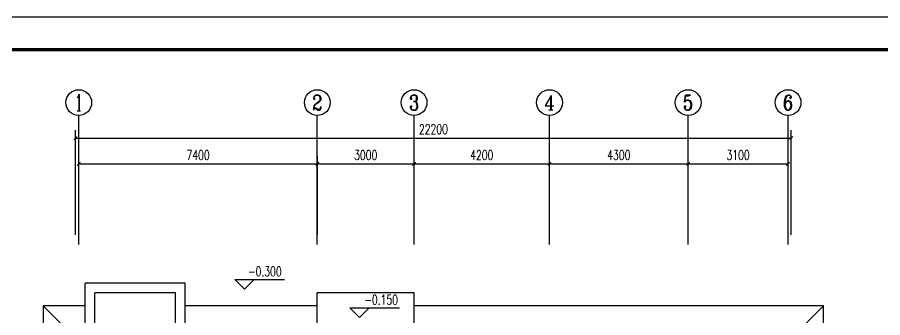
# Model space of a CAD drawing. Extents: x 6250600 to 6678662, y -692028 to -290561.
# Drawn here: x 6560698 to 6587537, y -387932 to -378624 of the extents above; entities that cross this region are included whole.
import ezdxf
from ezdxf.enums import TextEntityAlignment as Align

# ---------------------------------------------------------------- set-up
doc = ezdxf.new("R2010")
doc.units = 0
doc.header["$LTSCALE"] = 1000
doc.header["$MEASUREMENT"] = 0
doc.layers.get('0').update_dxf_attribs({"linetype": 'CONTINUOUS'})
doc.layers.get('Defpoints').update_dxf_attribs({"linetype": 'CONTINUOUS'})
for name, color, linetype in [('AXIS_TEXT', 7, 'CONTINUOUS'), ('PUB_TITLE', 4, 'CONTINUOUS'), ('建筑底图', 251, 'CONTINUOUS')]:
    doc.layers.add(name, color=color, linetype=linetype)
doc.styles.add('_TCH_AXIS', font='COMPLEX', dxfattribs={"bigfont": 'GBCBIG'})
doc.styles.add('_TCH_DIM', font='SIMPLEX', dxfattribs={"bigfont": 'GBCBIG'})
doc.styles.add('_TCH_DIM_T3', font='SIMPLEX', dxfattribs={"width": 0.705882, "bigfont": 'GBCBIG'})
doc.styles.add('COMPLEX', font='COMPLEX')
doc.dimstyles.new('_TCH_ARCH&&100', dxfattribs={"dimtxt": 297.5, "dimasz": 100, "dimexe": 250, "dimexo": 300, "dimgap": 126.25, "dimtad": 1, "dimdec": 0, "dimzin": 0, "dimdsep": 46, "dimtxsty": '_TCH_DIM_T3', "dimblk": 'ARCHTICK', "dimcen": 0.09, "dimclrt": 7, "dimazin": 2, "dimtfac": 1, "dimtdec": 0, "dimtix": 1, "dimtmove": 2, "dimatfit": 3, "dimfxl": 0, "dimtolj": 1, "dimtzin": 0, "dimarcsym": 0})

# ---------------------------------------------------------------- blocks, each defined once
blk = doc.blocks.new('_ArchTick')
at = {"color": 0, "linetype": 'ByBlock', "const_width": 0.4}
blk.add_lwpolyline([(-0.5, -0.5), (0.5, 0.5)], dxfattribs=at)
blk = doc.blocks.new('*D528')
at = {"layer": 'Defpoints', "color": 0, "transparency": 16777216}
for p in [(6584703, -382366), (6562503, -385666), (6584703, -385666)]:
    blk.add_point(p, dxfattribs=at)
at = {"layer": '建筑底图', "color": 0, "lineweight": -2, "transparency": 16777216}
for p, q in [((6562503, -385366), (6562503, -382116)), ((6584703, -385366), (6584703, -382116)), ((6562503, -382366), (6584703, -382366))]:
    blk.add_line(p, q, dxfattribs=at)
at = {"layer": '建筑底图', "color": 0, "lineweight": -2, "transparency": 16777216, "xscale": 100, "yscale": 100, "zscale": 100, "rotation": 180}
blk.add_blockref('_ArchTick', (6562503, -382366), dxfattribs=at)
at = {"layer": '建筑底图', "color": 0, "lineweight": -2, "transparency": 16777216, "xscale": 100, "yscale": 100, "zscale": 100}
blk.add_blockref('_ArchTick', (6584703, -382366), dxfattribs=at)
at = {"layer": '建筑底图', "color": 7, "transparency": 16777216, "insert": (6573603, -382091), "char_height": 297.5, "attachment_point": 5, "style": '_TCH_DIM_T3'}
blk.add_mtext('\\A1;22200', dxfattribs=at)
blk = doc.blocks.new('*D529')
at = {"layer": 'Defpoints', "color": 0, "transparency": 16777216}
for p in [(6570003, -383166), (6562603, -385666), (6570003, -385666)]:
    blk.add_point(p, dxfattribs=at)
at = {"layer": '建筑底图', "color": 0, "lineweight": -2, "transparency": 16777216}
for p, q in [((6562603, -385366), (6562603, -382916)), ((6570003, -385366), (6570003, -382916)), ((6562603, -383166), (6570003, -383166))]:
    blk.add_line(p, q, dxfattribs=at)
at = {"layer": '建筑底图', "color": 0, "lineweight": -2, "transparency": 16777216, "xscale": 100, "yscale": 100, "zscale": 100, "rotation": 180}
blk.add_blockref('_ArchTick', (6562603, -383166), dxfattribs=at)
at = {"layer": '建筑底图', "color": 0, "lineweight": -2, "transparency": 16777216, "xscale": 100, "yscale": 100, "zscale": 100}
blk.add_blockref('_ArchTick', (6570003, -383166), dxfattribs=at)
at = {"layer": '建筑底图', "color": 7, "transparency": 16777216, "insert": (6566303, -382891), "char_height": 297.5, "attachment_point": 5, "style": '_TCH_DIM_T3'}
blk.add_mtext('\\A1;7400', dxfattribs=at)
blk = doc.blocks.new('*D530')
at = {"layer": 'Defpoints', "color": 0, "transparency": 16777216}
for p in [(6573003, -383166), (6570003, -385666), (6573003, -385666)]:
    blk.add_point(p, dxfattribs=at)
at = {"layer": '建筑底图', "color": 0, "lineweight": -2, "transparency": 16777216}
for p, q in [((6570003, -385366), (6570003, -382916)), ((6573003, -385366), (6573003, -382916)), ((6570003, -383166), (6573003, -383166))]:
    blk.add_line(p, q, dxfattribs=at)
at = {"layer": '建筑底图', "color": 0, "lineweight": -2, "transparency": 16777216, "xscale": 100, "yscale": 100, "zscale": 100, "rotation": 180}
blk.add_blockref('_ArchTick', (6570003, -383166), dxfattribs=at)
at = {"layer": '建筑底图', "color": 0, "lineweight": -2, "transparency": 16777216, "xscale": 100, "yscale": 100, "zscale": 100}
blk.add_blockref('_ArchTick', (6573003, -383166), dxfattribs=at)
at = {"layer": '建筑底图', "color": 7, "transparency": 16777216, "insert": (6571503, -382891), "char_height": 297.5, "attachment_point": 5, "style": '_TCH_DIM_T3'}
blk.add_mtext('\\A1;3000', dxfattribs=at)
blk = doc.blocks.new('*D531')
at = {"layer": 'Defpoints', "color": 0, "transparency": 16777216}
for p in [(6577203, -383166), (6573003, -385666), (6577203, -385666)]:
    blk.add_point(p, dxfattribs=at)
at = {"layer": '建筑底图', "color": 0, "lineweight": -2, "transparency": 16777216}
for p, q in [((6573003, -385366), (6573003, -382916)), ((6577203, -385366), (6577203, -382916)), ((6573003, -383166), (6577203, -383166))]:
    blk.add_line(p, q, dxfattribs=at)
at = {"layer": '建筑底图', "color": 0, "lineweight": -2, "transparency": 16777216, "xscale": 100, "yscale": 100, "zscale": 100, "rotation": 180}
blk.add_blockref('_ArchTick', (6573003, -383166), dxfattribs=at)
at = {"layer": '建筑底图', "color": 0, "lineweight": -2, "transparency": 16777216, "xscale": 100, "yscale": 100, "zscale": 100}
blk.add_blockref('_ArchTick', (6577203, -383166), dxfattribs=at)
at = {"layer": '建筑底图', "color": 7, "transparency": 16777216, "insert": (6575103, -382891), "char_height": 297.5, "attachment_point": 5, "style": '_TCH_DIM_T3'}
blk.add_mtext('\\A1;4200', dxfattribs=at)
blk = doc.blocks.new('*D532')
at = {"layer": 'Defpoints', "color": 0, "transparency": 16777216}
for p in [(6581503, -383166), (6577203, -385666), (6581503, -385666)]:
    blk.add_point(p, dxfattribs=at)
at = {"layer": '建筑底图', "color": 0, "lineweight": -2, "transparency": 16777216}
for p, q in [((6577203, -385366), (6577203, -382916)), ((6581503, -385366), (6581503, -382916)), ((6577203, -383166), (6581503, -383166))]:
    blk.add_line(p, q, dxfattribs=at)
at = {"layer": '建筑底图', "color": 0, "lineweight": -2, "transparency": 16777216, "xscale": 100, "yscale": 100, "zscale": 100, "rotation": 180}
blk.add_blockref('_ArchTick', (6577203, -383166), dxfattribs=at)
at = {"layer": '建筑底图', "color": 0, "lineweight": -2, "transparency": 16777216, "xscale": 100, "yscale": 100, "zscale": 100}
blk.add_blockref('_ArchTick', (6581503, -383166), dxfattribs=at)
at = {"layer": '建筑底图', "color": 7, "transparency": 16777216, "insert": (6579353, -382891), "char_height": 297.5, "attachment_point": 5, "style": '_TCH_DIM_T3'}
blk.add_mtext('\\A1;4300', dxfattribs=at)
blk = doc.blocks.new('*D533')
at = {"layer": 'Defpoints', "color": 0, "transparency": 16777216}
for p in [(6584603, -383166), (6581503, -385666), (6584603, -385666)]:
    blk.add_point(p, dxfattribs=at)
at = {"layer": '建筑底图', "color": 0, "lineweight": -2, "transparency": 16777216}
for p, q in [((6581503, -385366), (6581503, -382916)), ((6584603, -385366), (6584603, -382916)), ((6581503, -383166), (6584603, -383166))]:
    blk.add_line(p, q, dxfattribs=at)
at = {"layer": '建筑底图', "color": 0, "lineweight": -2, "transparency": 16777216, "xscale": 100, "yscale": 100, "zscale": 100, "rotation": 180}
blk.add_blockref('_ArchTick', (6581503, -383166), dxfattribs=at)
at = {"layer": '建筑底图', "color": 0, "lineweight": -2, "transparency": 16777216, "xscale": 100, "yscale": 100, "zscale": 100}
blk.add_blockref('_ArchTick', (6584603, -383166), dxfattribs=at)
at = {"layer": '建筑底图', "color": 7, "transparency": 16777216, "insert": (6583053, -382891), "char_height": 297.5, "attachment_point": 5, "style": '_TCH_DIM_T3'}
blk.add_mtext('\\A1;3100', dxfattribs=at)
blk = doc.blocks.new('_AXISO')
blk.add_circle((0, 0), 0.5)
at = {"layer": 'AXIS_TEXT', "style": 'COMPLEX', "width": 1.041667}
blk.add_attdef('A', text='', height=0.56, dxfattribs=at).set_placement((-0.25, -0.28), (0.25, -0.28), align=Align.FIT)

msp = doc.modelspace()

# ---------------------------------------------------------------- linework, layer by layer
at = {"layer": 'PUB_TITLE', "color": 4}
msp.add_lwpolyline([(6544037.7, -420623.5), (6603437.7, -420623.5), (6603437.7, -378623.5), (6544037.7, -378623.5)], close=True, dxfattribs=at)
at = {"layer": 'PUB_TITLE', "color": 4, "const_width": 100}
msp.add_lwpolyline([(6546537.7, -419623.5), (6602437.7, -419623.5), (6602437.7, -379623.5), (6546537.7, -379623.5)], close=True, dxfattribs=at)
at = {"layer": '建筑底图'}
for p, q in [((6562602.6, -385666.4), (6562602.6, -381666.4)), ((6570002.6, -385666.4), (6570002.6, -381666.4)), ((6573002.6, -385666.4), (6573002.6, -381666.4)), ((6577202.6, -385666.4), (6577202.6, -381666.4)), ((6581502.6, -385666.4), (6581502.6, -381666.4)), ((6584602.6, -385666.4), (6584602.6, -381666.4)), ((6567742.5, -387053), (6567442.5, -386753)), ((6567442.5, -386753), (6568982.7, -386753)), ((6567742.5, -387053), (6568042.5, -386753)), ((6562802.6, -388566.4), (6562802.6, -386866.4)), ((6565902.6, -386866.4), (6562802.6, -386866.4)), ((6565902.6, -388566.4), (6565902.6, -386866.4)), ((6563102.6, -388566.4), (6563102.6, -387166.4)), ((6565602.6, -387166.4), (6563102.6, -387166.4)), ((6565602.6, -388566.4), (6565602.6, -387166.4)), ((6570002.6, -388566.4), (6570002.6, -387166.4)), ((6573002.6, -387166.4), (6570002.6, -387166.4)), ((6573002.6, -388566.4), (6573002.6, -387166.4)), ((6562502.6, -388566.4), (6561502.6, -387566.4)), ((6571309.4, -387928.4), (6571009.4, -387628.4)), ((6571009.4, -387628.4), (6572549.6, -387628.4)), ((6571309.4, -387928.4), (6571609.4, -387628.4)), ((6584702.6, -388566.4), (6585702.6, -387566.4))]:
    msp.add_line(p, q, dxfattribs=at)
for points in [[(6562802.6, -387566.4), (6561502.6, -387566.4), (6561502.6, -394666.4)], [(6570002.6, -387566.4), (6565902.6, -387566.4)], [(6585702.6, -394666.4), (6585702.6, -387566.4), (6573002.6, -387566.4)]]:
    msp.add_lwpolyline(points, dxfattribs=at)

# ---------------------------------------------------------------- block references
ref = msp.add_blockref('_AXISO', (6562602.6, -381266.4), dxfattribs=dict(at, xscale=800, yscale=800, zscale=800))
ref.add_attrib('A', '1', dxfattribs={"layer": 'AXIS_TEXT', "color": 0, "height": 514.7, "style": '_TCH_AXIS'}).set_placement((6562492.3, -381523.8), (6562712.9, -381523.8), align=Align.FIT)
ref = msp.add_blockref('_AXISO', (6570002.6, -381266.4), dxfattribs=dict(at, xscale=800, yscale=800, zscale=800))
ref.add_attrib('A', '2', dxfattribs={"layer": 'AXIS_TEXT', "color": 0, "height": 465.9, "style": '_TCH_AXIS'}).set_placement((6569847.3, -381499.4), (6570157.9, -381499.4), align=Align.FIT)
ref = msp.add_blockref('_AXISO', (6573002.6, -381266.4), dxfattribs=dict(at, xscale=800, yscale=800, zscale=800))
ref.add_attrib('A', '3', dxfattribs={"layer": 'AXIS_TEXT', "color": 0, "height": 465.9, "style": '_TCH_AXIS'}).set_placement((6572847.3, -381499.4), (6573157.9, -381499.4), align=Align.FIT)
ref = msp.add_blockref('_AXISO', (6577202.6, -381266.4), dxfattribs=dict(at, xscale=800, yscale=800, zscale=800))
ref.add_attrib('A', '4', dxfattribs={"layer": 'AXIS_TEXT', "color": 0, "height": 445.4, "style": '_TCH_AXIS'}).set_placement((6577032.9, -381489.1), (6577372.3, -381489.1), align=Align.FIT)
ref = msp.add_blockref('_AXISO', (6581502.6, -381266.4), dxfattribs=dict(at, xscale=800, yscale=800, zscale=800))
ref.add_attrib('A', '5', dxfattribs={"layer": 'AXIS_TEXT', "color": 0, "height": 465.9, "style": '_TCH_AXIS'}).set_placement((6581347.3, -381499.4), (6581657.9, -381499.4), align=Align.FIT)
ref = msp.add_blockref('_AXISO', (6584602.6, -381266.4), dxfattribs=dict(at, xscale=800, yscale=800, zscale=800))
ref.add_attrib('A', '6', dxfattribs={"layer": 'AXIS_TEXT', "color": 0, "height": 465.9, "style": '_TCH_AXIS'}).set_placement((6584447.3, -381499.4), (6584757.9, -381499.4), align=Align.FIT)

# ---------------------------------------------------------------- texts
at = {"layer": '建筑底图', "style": '_TCH_DIM', "width": 0.705882}
for s, p in [('-0.300', (6567852.7, -386648)), ('-0.150', (6571459.6, -387523.4))]:
    msp.add_text(s, height=297.5, dxfattribs=at).set_placement(p)

# ---------------------------------------------------------------- dimensions: what is measured, and where the dimension line sits
at = {"layer": '建筑底图'}
for p1, p2, distance, picture, middle in [((6562502.6, -385666.4), (6584702.6, -385666.4), 3300, '*D528', (6573602.6, -382091.4)), ((6562602.6, -385666.4), (6570002.6, -385666.4), 2500, '*D529', (6566302.6, -382891.4)), ((6570002.6, -385666.4), (6573002.6, -385666.4), 2500, '*D530', (6571502.6, -382891.4)), ((6573002.6, -385666.4), (6577202.6, -385666.4), 2500, '*D531', (6575102.6, -382891.4)), ((6577202.6, -385666.4), (6581502.6, -385666.4), 2500, '*D532', (6579352.6, -382891.4)), ((6581502.6, -385666.4), (6584602.6, -385666.4), 2500, '*D533', (6583052.6, -382891.4))]:
    dim = msp.add_aligned_dim(p1=p1, p2=p2, distance=distance, dimstyle='_TCH_ARCH&&100', dxfattribs=at)
    dim.commit()
    dim.dimension.update_dxf_attribs({"geometry": picture, "text_midpoint": middle})

doc.saveas('drawing.dxf')
